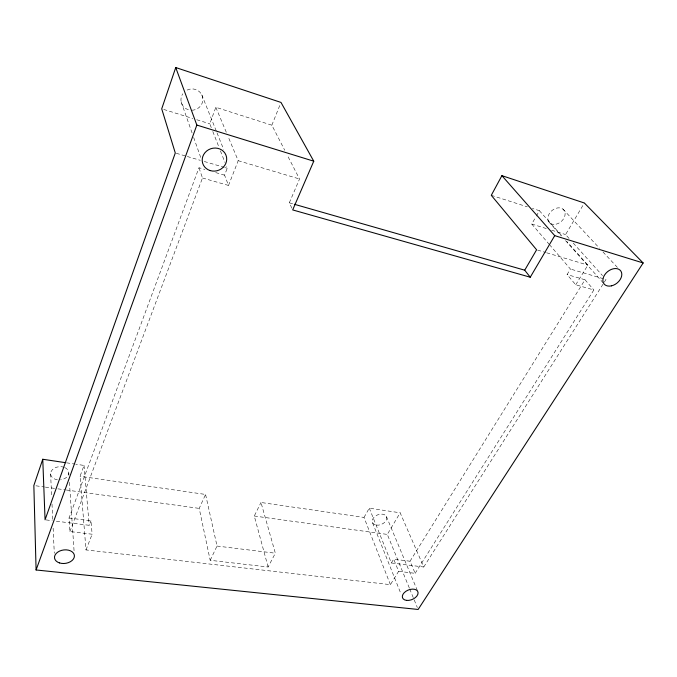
<?xml version="1.0" encoding="UTF-8"?>
<svg xmlns="http://www.w3.org/2000/svg" width="677" height="677" viewBox="0 0 677 677"><rect width="100%" height="100%" fill="white"/><g stroke="black" fill="none" stroke-linecap="round" stroke-linejoin="round"><path stroke-width="0.51" stroke-dasharray="3.38 2.54" d="M398.626 571.329L415.153 573.326L410.025 561.225L393.675 559.151L398.626 571.329L390.392 584.649L85.996 549.936L80.055 476.261L84.041 465.437L75.782 464.202M211.283 127.648L209.768 123.781L215.836 107.296L271.849 125.194L284.738 150.243M69.029 518.023L90.946 520.799L92.14 534.229L69.9 531.538L69.029 518.023L198.97 167.727L204.877 169.445M69.9 531.538L202.482 177.992L198.97 167.727M56.352 521.197L89.212 525.301L90.946 520.799M202.482 177.992L228.521 185.447L224.578 175.165L227.252 168.243L226.49 166.314M85.996 549.936L92.14 534.229M228.521 185.447L238.202 160.686L228.039 136.415M271.849 125.194L280.227 104.326M291.846 208.152L289.316 202.838L299.539 178.999L287.124 154.881M390.392 584.649L363.998 517.423L260.992 502.486L275.336 553.202L268.109 567.004L210.183 560.294L199.207 508.393L205.571 494.455L80.055 476.261M210.183 560.294L217.038 546.06L205.571 494.455M268.109 567.004L254.281 516.009L260.992 502.486M363.998 517.423L369.287 508.173L400.158 512.794L423.751 567.004L391.348 562.968L369.287 508.173M549.402 244.566L531.75 224.028L535.812 216.919M536.328 216.031L539.374 210.691L532.359 208.448M409.331 588.017L387.303 534.415L400.158 512.794M569.061 238.431L565.583 234.564L584.353 202.99M391.348 562.968L393.675 559.151M415.153 573.326L593.847 289.968L575.729 284.78L567.081 274.566L570.44 269.048L550.079 245.353M575.729 284.78L587.898 265.105L566.801 241.444M410.025 561.225L585.004 279.77L567.081 274.566M423.751 567.004L603.74 283.062M604.307 282.165L606.008 279.491L570.44 269.048M217.038 546.06L275.336 553.202M46.087 519.919L52.247 520.689M35.94 485.807L44.318 486.966M45.359 487.11L56.876 488.701M57.917 488.845L65.246 489.86M66.295 490.004L199.207 508.393M254.281 516.009L387.303 534.415M66.498 462.814L74.749 464.05M289.316 202.838L293.369 203.997M215.718 172.593L224.578 175.165M176.291 153.281L186.285 156.218M187.284 156.505L200.274 160.322M204.268 161.498L224.256 167.363M225.255 167.659L227.252 168.243M238.202 160.686L299.539 178.999M537.614 250.092L545.662 252.496M546.661 252.792L587.898 265.105M163.724 109.446L192.75 118.483M196.753 119.736L209.768 123.781M531.75 224.028L546.678 228.674M551.653 230.222L565.583 234.564M491.282 195.323L527.349 206.849M562.892 209.049L599.5 248.247M602.97 251.954L618.888 269.006M573.25 243.085L602.522 275.615M539.374 210.691L561.876 235.926M548.852 221.887L561.377 235.943M565.549 240.631L603.105 282.783M585.004 279.77L593.847 289.968M215.836 107.296L226.406 132.531M386.406 516.475L417.311 590.403M409.729 588.99L417.337 607.514M201.78 94.822L216.615 131.863M217.004 132.836L223.638 149.405M372.578 522.856L401.148 594.313M212.806 131.516L218.891 146.985M220.406 150.853L224.976 162.446M181.14 101.855L192.2 133.276M193.681 137.49L201.001 158.274M84.041 465.437L89.212 525.301M68.783 472.859L68.919 474.966M69.418 482.329L74.131 551.78M50.597 473.765L51.621 495.733M52.011 504.094L52.738 519.784M53.128 528.153L54.287 553.253M64.899 467.612A9.114 6.609 -5.6 0 1 68.479 474.56A9.114 6.609 -5.6 0 1 60.549 479.832M57.418 479.798A9.114 6.609 -5.6 0 1 51.274 471.158A9.114 6.609 -5.6 0 1 64.23 467.333M187.097 90.075A10.984 10.629 -15.7 0 1 202.651 97.361A10.984 10.629 -15.7 0 1 191.142 110.224M188.35 109.725A10.984 10.629 -15.7 0 1 182.79 93.798M376.26 525.107A7.625 5.128 -22.1 0 0 386.787 517.761A7.625 5.128 -22.1 0 0 375.397 516.06A7.625 5.128 -22.1 0 0 376.26 525.107M556.062 224.197A9.588 7.168 -41 0 0 564.178 210.42A9.588 7.168 -41 0 0 549.242 213.754A9.588 7.168 -41 0 0 556.062 224.197"/><path stroke-width="1.02" d="M65.466 462.662L42.761 459.26L33.85 485.519L36.093 569.975L418.141 609.461L643.15 262.964L584.353 202.99L501.902 175.656L491.282 195.323L536.607 249.788L524.717 270.191L530.252 277.215L554.725 235.638L501.902 175.656M530.252 277.215L292.684 209.921L313.764 161.194L280.997 102.43L175.732 67.539L161.718 108.828L175.292 152.985L45.063 519.792L42.761 459.26M36.093 569.975L196.838 125.067L175.732 67.539M294.385 204.285L524.717 270.191M196.838 125.067L313.764 161.194M554.725 235.638L643.15 262.964M210.192 170.587A12.355 11.45 -18.9 0 0 226.541 157.115A12.355 11.45 -18.9 0 0 206.62 151.056A12.355 11.45 -18.9 0 0 210.192 170.587M59.441 562.909A10.011 6.77 -7.5 0 0 74.419 555.995A10.011 6.77 -7.5 0 0 59.491 551.129A10.011 6.77 -7.5 0 0 59.441 562.909M406.589 600.389A8.259 5.12 -22.1 0 0 418.081 592.663A8.259 5.12 -22.1 0 0 405.929 591.275A8.259 5.12 -22.1 0 0 406.589 600.389M611.5 285.846A10.578 7.405 -38.7 0 0 620.936 271.189A10.578 7.405 -38.7 0 0 604.595 274.98A10.578 7.405 -38.7 0 0 611.5 285.846"/></g></svg>
